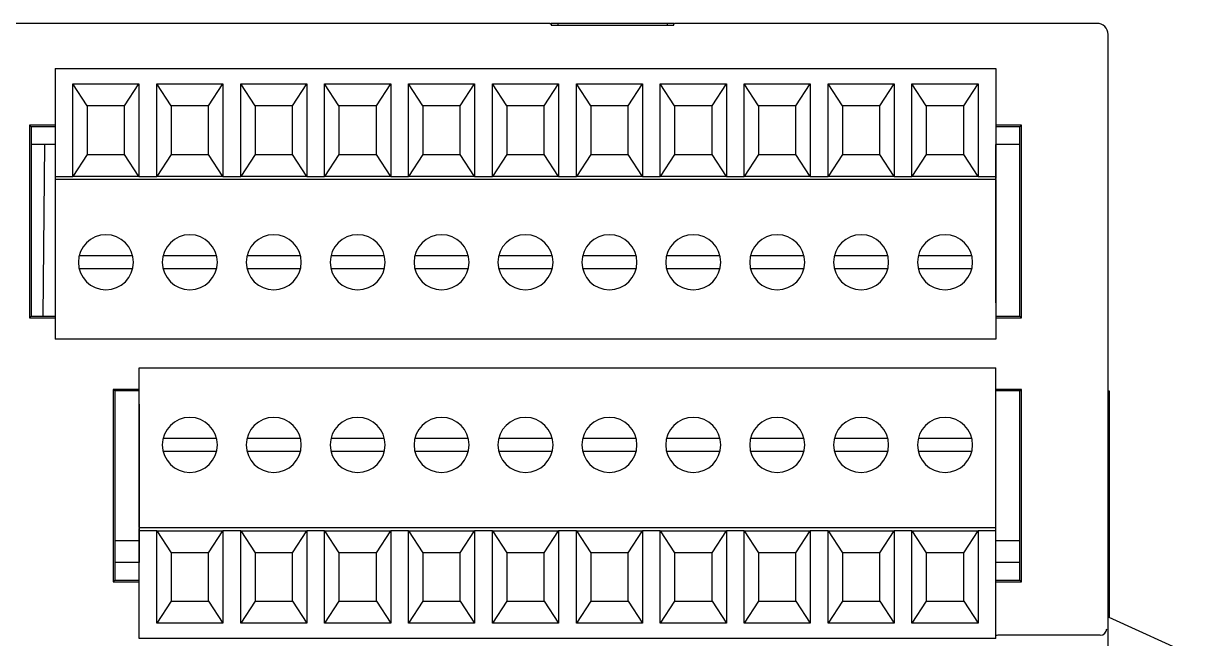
# Model space of a CAD drawing. Header units: millimetres. Extents: x 0 to 800, y 0 to 1500.
# Drawn here: x 300.8 to 354, y 1302 to 1329.9 of the extents above; entities that cross this region are included whole.
import ezdxf

# ---------------------------------------------------------------- set-up
doc = ezdxf.new("R2010")
doc.units = ezdxf.units.MM
doc.layers.add('EQUIP', color=7, linetype='Continuous')

# ---------------------------------------------------------------- blocks, each defined once
blk = doc.blocks.new('EQ_plc_idec_FC6A_D16', base_point=(0, 0))
for p, q in [((70.095, 38.614), (70.095, 77.968)), ((65.465, 62.261), (56.725, 62.261)), ((56.725, 62.261), (56.725, 61.091)), ((56.795, 62.191), (56.725, 62.261)), ((56.795, 62.191), (56.795, 61.091)), ((65.395, 62.191), (56.795, 62.191)), ((64.595, 61.091), (64.595, 62.191)), ((65.395, 62.191), (65.465, 62.261)), ((65.395, 61.091), (65.395, 62.191)), ((65.465, 61.091), (65.465, 62.261)), ((56.795, 61.64), (64.595, 61.572)), ((55.745, 18.391), (55.745, 61.091)), ((55.945, 61.091), (55.745, 61.091)), ((60.793, 61.091), (55.945, 61.091)), ((61.246, 61.091), (60.793, 61.091)), ((63.002, 61.091), (61.246, 61.091)), ((63.002, 18.391), (63.002, 61.091)), ((63.045, 61.091), (63.002, 61.091)), ((63.132, 61.091), (63.045, 61.091)), ((63.145, 61.091), (63.132, 61.091)), ((63.145, 61.091), (63.145, 60.291)), ((67.845, 61.091), (63.145, 61.091)), ((68.045, 61.091), (67.845, 61.091)), ((68.045, 61.091), (68.045, 18.391)), ((63.145, 57.291), (63.145, 60.291)), ((63.145, 60.291), (67.345, 60.291)), ((64.145, 59.641), (63.145, 60.291)), ((66.345, 59.641), (67.345, 60.291)), ((67.345, 60.291), (67.345, 57.291)), ((58.945, 57.578), (58.945, 60.005)), ((59.545, 60.005), (59.545, 57.578)), ((64.145, 59.641), (64.145, 57.941)), ((66.345, 59.641), (64.145, 59.641)), ((66.345, 57.941), (66.345, 59.641)), ((53.465, 58.461), (44.725, 58.461)), ((44.725, 58.461), (44.725, 57.281)), ((44.795, 58.391), (44.725, 58.461)), ((44.795, 58.391), (44.795, 57.281)), ((53.395, 58.391), (44.795, 58.391)), ((45.595, 57.281), (45.595, 58.391)), ((46.595, 58.391), (46.595, 57.281)), ((53.395, 58.391), (53.465, 58.461)), ((53.395, 57.281), (53.395, 58.391)), ((53.465, 57.281), (53.465, 58.461)), ((63.145, 57.291), (64.145, 57.941)), ((64.145, 57.941), (66.345, 57.941)), ((66.345, 57.941), (67.345, 57.291)), ((42.145, 18.391), (42.145, 57.281)), ((42.145, 57.281), (42.345, 57.281)), ((42.345, 57.281), (47.045, 57.281)), ((52.595, 57.281), (45.595, 57.281)), ((45.595, 57.281), (45.595, 57.281)), ((47.045, 56.481), (47.045, 57.281)), ((47.058, 57.281), (47.045, 57.281)), ((47.058, 57.281), (47.145, 57.281)), ((47.188, 57.281), (47.145, 57.281)), ((47.188, 57.281), (47.188, 18.391)), ((47.188, 57.281), (48.944, 57.281)), ((48.944, 57.281), (49.397, 57.281)), ((49.397, 57.281), (54.245, 57.281)), ((52.595, 57.281), (52.595, 57.281)), ((52.795, 57.281), (52.595, 57.281)), ((52.795, 57.281), (52.795, 57.281)), ((54.245, 57.281), (54.445, 57.281)), ((54.445, 57.281), (54.445, 18.391)), ((63.145, 57.291), (63.145, 56.481)), ((67.345, 57.291), (63.145, 57.291)), ((42.845, 56.481), (47.045, 56.481)), ((42.845, 53.481), (42.845, 56.481)), ((43.845, 55.831), (42.845, 56.481)), ((47.045, 56.481), (46.045, 55.831)), ((47.045, 56.481), (47.045, 53.481)), ((63.145, 53.481), (63.145, 56.481)), ((63.145, 56.481), (67.345, 56.481)), ((64.145, 55.831), (63.145, 56.481)), ((66.345, 55.831), (67.345, 56.481)), ((67.345, 56.481), (67.345, 53.481)), ((50.645, 53.768), (50.645, 56.195)), ((51.245, 56.195), (51.245, 53.768)), ((58.945, 53.768), (58.945, 56.195)), ((59.545, 56.195), (59.545, 53.768)), ((46.045, 55.831), (43.845, 55.831)), ((43.845, 55.831), (43.845, 54.131)), ((46.045, 54.131), (46.045, 55.831)), ((64.145, 55.831), (64.145, 54.131)), ((66.345, 55.831), (64.145, 55.831)), ((66.345, 54.131), (66.345, 55.831)), ((43.845, 54.131), (42.845, 53.481)), ((43.845, 54.131), (46.045, 54.131)), ((46.045, 54.131), (47.045, 53.481)), ((63.145, 53.481), (64.145, 54.131)), ((64.145, 54.131), (66.345, 54.131)), ((66.345, 54.131), (67.345, 53.481)), ((47.045, 53.481), (42.845, 53.481)), ((47.045, 52.671), (47.045, 53.481)), ((63.145, 53.481), (63.145, 52.671)), ((67.345, 53.481), (63.145, 53.481)), ((42.845, 52.671), (47.045, 52.671)), ((42.845, 49.671), (42.845, 52.671)), ((43.845, 52.021), (42.845, 52.671)), ((47.045, 52.671), (46.045, 52.021)), ((47.045, 52.671), (47.045, 49.671)), ((50.645, 49.958), (50.645, 52.385)), ((51.245, 52.385), (51.245, 49.958)), ((58.945, 49.958), (58.945, 52.385)), ((59.545, 52.385), (59.545, 49.958)), ((63.145, 49.671), (63.145, 52.671)), ((63.145, 52.671), (67.345, 52.671)), ((64.145, 52.021), (63.145, 52.671)), ((66.345, 52.021), (67.345, 52.671)), ((67.345, 52.671), (67.345, 49.671)), ((43.845, 52.021), (43.845, 50.321)), ((46.045, 52.021), (43.845, 52.021)), ((46.045, 50.321), (46.045, 52.021)), ((64.145, 52.021), (64.145, 50.321)), ((66.345, 52.021), (64.145, 52.021)), ((66.345, 50.321), (66.345, 52.021)), ((43.845, 50.321), (42.845, 49.671)), ((43.845, 50.321), (46.045, 50.321)), ((46.045, 50.321), (47.045, 49.671)), ((63.145, 49.671), (64.145, 50.321)), ((64.145, 50.321), (66.345, 50.321)), ((66.345, 50.321), (67.345, 49.671)), ((47.045, 49.671), (42.845, 49.671)), ((47.045, 48.861), (47.045, 49.671)), ((63.145, 49.671), (63.145, 48.861)), ((67.345, 49.671), (63.145, 49.671)), ((42.845, 48.861), (47.045, 48.861)), ((42.845, 45.861), (42.845, 48.861)), ((43.845, 48.211), (42.845, 48.861)), ((47.045, 48.861), (46.045, 48.211)), ((47.045, 48.861), (47.045, 45.861)), ((50.645, 46.148), (50.645, 48.575)), ((51.245, 48.575), (51.245, 46.148)), ((58.945, 46.148), (58.945, 48.575)), ((59.545, 48.575), (59.545, 46.148)), ((63.145, 45.861), (63.145, 48.861)), ((63.145, 48.861), (67.345, 48.861)), ((64.145, 48.211), (63.145, 48.861)), ((66.345, 48.211), (67.345, 48.861)), ((67.345, 48.861), (67.345, 45.861)), ((46.045, 48.211), (43.845, 48.211)), ((43.845, 48.211), (43.845, 46.511)), ((46.045, 46.511), (46.045, 48.211)), ((66.345, 48.211), (64.145, 48.211)), ((64.145, 48.211), (64.145, 46.511)), ((66.345, 46.511), (66.345, 48.211)), ((43.845, 46.511), (42.845, 45.861)), ((43.845, 46.511), (46.045, 46.511)), ((46.045, 46.511), (47.045, 45.861)), ((63.145, 45.861), (64.145, 46.511)), ((64.145, 46.511), (66.345, 46.511)), ((66.345, 46.511), (67.345, 45.861)), ((47.045, 45.861), (42.845, 45.861)), ((47.045, 45.051), (47.045, 45.861)), ((63.145, 45.861), (63.145, 45.051)), ((67.345, 45.861), (63.145, 45.861)), ((42.845, 45.051), (47.045, 45.051)), ((42.845, 42.051), (42.845, 45.051)), ((43.845, 44.401), (42.845, 45.051)), ((47.045, 45.051), (46.045, 44.401)), ((47.045, 45.051), (47.045, 42.051)), ((50.645, 42.338), (50.645, 44.765)), ((51.245, 44.765), (51.245, 42.338)), ((58.945, 42.338), (58.945, 44.765)), ((59.545, 44.765), (59.545, 42.338)), ((63.145, 42.051), (63.145, 45.051)), ((63.145, 45.051), (67.345, 45.051)), ((64.145, 44.401), (63.145, 45.051)), ((66.345, 44.401), (67.345, 45.051)), ((67.345, 45.051), (67.345, 42.051)), ((43.845, 44.401), (43.845, 42.701)), ((46.045, 44.401), (43.845, 44.401)), ((46.045, 42.701), (46.045, 44.401)), ((66.345, 44.401), (64.145, 44.401)), ((64.145, 44.401), (64.145, 42.701)), ((66.345, 42.701), (66.345, 44.401)), ((43.845, 42.701), (42.845, 42.051)), ((43.845, 42.701), (46.045, 42.701)), ((46.045, 42.701), (47.045, 42.051)), ((63.145, 42.051), (64.145, 42.701)), ((64.145, 42.701), (66.345, 42.701)), ((66.345, 42.701), (67.345, 42.051)), ((47.045, 42.051), (42.845, 42.051)), ((47.045, 41.241), (47.045, 42.051)), ((63.145, 42.051), (63.145, 41.241)), ((67.345, 42.051), (63.145, 42.051)), ((42.845, 41.241), (47.045, 41.241)), ((42.845, 38.241), (42.845, 41.241)), ((43.845, 40.591), (42.845, 41.241)), ((47.045, 41.241), (46.045, 40.591)), ((47.045, 41.241), (47.045, 38.241)), ((63.145, 38.241), (63.145, 41.241)), ((63.145, 41.241), (67.345, 41.241)), ((64.145, 40.591), (63.145, 41.241)), ((66.345, 40.591), (67.345, 41.241)), ((67.345, 41.241), (67.345, 38.241)), ((43.845, 40.591), (43.845, 38.891)), ((46.045, 40.591), (43.845, 40.591)), ((46.045, 38.891), (46.045, 40.591)), ((50.645, 38.528), (50.645, 40.955)), ((51.245, 40.955), (51.245, 38.528)), ((58.945, 38.528), (58.945, 40.955)), ((59.545, 40.955), (59.545, 38.528)), ((64.145, 40.591), (64.145, 38.891)), ((66.345, 40.591), (64.145, 40.591)), ((66.345, 38.891), (66.345, 40.591)), ((43.845, 38.891), (42.845, 38.241)), ((43.845, 38.891), (46.045, 38.891)), ((46.045, 38.891), (47.045, 38.241)), ((63.145, 38.241), (64.145, 38.891)), ((64.145, 38.891), (66.345, 38.891)), ((66.345, 38.891), (67.345, 38.241)), ((70.057, 38.575), (70.021, 38.573)), ((70.021, 38.573), (70.021, 33.009)), ((70.095, 38.614), (70.057, 38.576)), ((70.057, 38.575), (70.057, 38.576)), ((70.095, 38.576), (70.057, 38.576)), ((70.095, 38.614), (70.095, 38.576)), ((70.095, 38.274), (70.095, 38.576)), ((47.045, 38.241), (42.845, 38.241)), ((47.045, 37.431), (47.045, 38.241)), ((63.145, 38.241), (63.145, 37.431)), ((67.345, 38.241), (63.145, 38.241)), ((70.095, 38.274), (70.021, 38.275)), ((70.095, 33.309), (70.095, 38.274)), ((42.845, 37.431), (47.045, 37.431)), ((42.845, 34.431), (42.845, 37.431)), ((43.845, 36.781), (42.845, 37.431)), ((47.045, 37.431), (46.045, 36.781)), ((47.045, 37.431), (47.045, 34.431)), ((63.145, 34.431), (63.145, 37.431)), ((63.145, 37.431), (67.345, 37.431)), ((64.145, 36.781), (63.145, 37.431)), ((66.345, 36.781), (67.345, 37.431)), ((67.345, 37.431), (67.345, 34.431)), ((46.045, 36.781), (43.845, 36.781)), ((43.845, 36.781), (43.845, 35.081)), ((46.045, 35.081), (46.045, 36.781)), ((50.645, 34.718), (50.645, 37.145)), ((51.245, 37.145), (51.245, 34.718)), ((58.945, 34.718), (58.945, 37.145)), ((59.545, 37.145), (59.545, 34.718)), ((66.345, 36.781), (64.145, 36.781)), ((64.145, 36.781), (64.145, 35.081)), ((66.345, 35.081), (66.345, 36.781)), ((43.845, 35.081), (42.845, 34.431)), ((43.845, 35.081), (46.045, 35.081)), ((46.045, 35.081), (47.045, 34.431)), ((63.145, 34.431), (64.145, 35.081)), ((64.145, 35.081), (66.345, 35.081)), ((66.345, 35.081), (67.345, 34.431)), ((47.045, 34.431), (42.845, 34.431)), ((47.045, 33.621), (47.045, 34.431)), ((63.145, 34.431), (63.145, 33.621)), ((67.345, 34.431), (63.145, 34.431)), ((42.845, 33.621), (47.045, 33.621)), ((42.845, 30.621), (42.845, 33.621)), ((43.845, 32.971), (42.845, 33.621)), ((47.045, 33.621), (46.045, 32.971)), ((47.045, 33.621), (47.045, 30.621)), ((63.145, 30.621), (63.145, 33.621)), ((63.145, 33.621), (67.345, 33.621)), ((64.145, 32.971), (63.145, 33.621)), ((66.345, 32.971), (67.345, 33.621)), ((67.345, 33.621), (67.345, 30.621)), ((50.645, 30.908), (50.645, 33.335)), ((51.245, 33.335), (51.245, 30.908)), ((58.945, 30.908), (58.945, 33.335)), ((59.545, 33.335), (59.545, 30.908)), ((70.095, 33.309), (70.021, 33.307)), ((70.021, 33.009), (70.057, 33.008)), ((70.057, 33.006), (70.057, 33.008)), ((70.057, 33.006), (70.095, 32.968)), ((70.095, 33.006), (70.057, 33.006)), ((70.095, 33.006), (70.095, 33.309)), ((70.095, 33.006), (70.095, 32.968)), ((43.845, 32.971), (43.845, 31.271)), ((46.045, 32.971), (43.845, 32.971)), ((46.045, 31.271), (46.045, 32.971)), ((64.145, 32.971), (64.145, 31.271)), ((66.345, 32.971), (64.145, 32.971)), ((66.345, 31.271), (66.345, 32.971)), ((70.095, 13.791), (70.095, 32.968)), ((43.845, 31.271), (42.845, 30.621)), ((43.845, 31.271), (46.045, 31.271)), ((46.045, 31.271), (47.045, 30.621)), ((63.145, 30.621), (64.145, 31.271)), ((64.145, 31.271), (66.345, 31.271)), ((66.345, 31.271), (67.345, 30.621)), ((47.045, 30.621), (42.845, 30.621)), ((47.045, 29.811), (47.045, 30.621)), ((63.145, 30.621), (63.145, 29.811)), ((67.345, 30.621), (63.145, 30.621)), ((42.845, 29.811), (47.045, 29.811)), ((42.845, 26.811), (42.845, 29.811)), ((43.845, 29.161), (42.845, 29.811)), ((47.045, 29.811), (46.045, 29.161)), ((47.045, 29.811), (47.045, 26.811)), ((63.145, 26.811), (63.145, 29.811)), ((63.145, 29.811), (67.345, 29.811)), ((64.145, 29.161), (63.145, 29.811)), ((66.345, 29.161), (67.345, 29.811)), ((67.345, 29.811), (67.345, 26.811)), ((50.645, 27.098), (50.645, 29.525)), ((51.245, 29.525), (51.245, 27.098)), ((58.945, 27.098), (58.945, 29.525)), ((59.545, 29.525), (59.545, 27.098)), ((43.845, 29.161), (43.845, 27.461)), ((46.045, 29.161), (43.845, 29.161)), ((46.045, 27.461), (46.045, 29.161)), ((66.345, 29.161), (64.145, 29.161)), ((64.145, 29.161), (64.145, 27.461)), ((66.345, 27.461), (66.345, 29.161)), ((43.845, 27.461), (42.845, 26.811)), ((43.845, 27.461), (46.045, 27.461)), ((46.045, 27.461), (47.045, 26.811)), ((63.145, 26.811), (64.145, 27.461)), ((64.145, 27.461), (66.345, 27.461)), ((66.345, 27.461), (67.345, 26.811)), ((47.045, 26.811), (42.845, 26.811)), ((47.045, 26.001), (47.045, 26.811)), ((63.145, 26.811), (63.145, 26.001)), ((67.345, 26.811), (63.145, 26.811)), ((42.845, 26.001), (47.045, 26.001)), ((42.845, 23.001), (42.845, 26.001)), ((43.845, 25.351), (42.845, 26.001)), ((47.045, 26.001), (46.045, 25.351)), ((47.045, 26.001), (47.045, 23.001)), ((50.645, 23.288), (50.645, 25.715)), ((51.245, 25.715), (51.245, 23.288)), ((58.945, 23.288), (58.945, 25.715)), ((59.545, 25.715), (59.545, 23.288)), ((63.145, 23.001), (63.145, 26.001)), ((63.145, 26.001), (67.345, 26.001)), ((64.145, 25.351), (63.145, 26.001)), ((66.345, 25.351), (67.345, 26.001)), ((67.345, 26.001), (67.345, 23.001)), ((46.045, 25.351), (43.845, 25.351)), ((43.845, 25.351), (43.845, 23.651)), ((46.045, 23.651), (46.045, 25.351)), ((64.145, 25.351), (64.145, 23.651)), ((66.345, 25.351), (64.145, 25.351)), ((66.345, 23.651), (66.345, 25.351)), ((43.845, 23.651), (42.845, 23.001)), ((43.845, 23.651), (46.045, 23.651)), ((46.045, 23.651), (47.045, 23.001)), ((63.145, 23.001), (64.145, 23.651)), ((64.145, 23.651), (66.345, 23.651)), ((66.345, 23.651), (67.345, 23.001)), ((47.045, 23.001), (42.845, 23.001)), ((47.045, 22.191), (47.045, 23.001)), ((63.145, 23.001), (63.145, 22.191)), ((67.345, 23.001), (63.145, 23.001)), ((42.845, 22.191), (47.045, 22.191)), ((42.845, 19.191), (42.845, 22.191)), ((43.845, 21.541), (42.845, 22.191)), ((47.045, 22.191), (46.045, 21.541)), ((47.045, 22.191), (47.045, 19.191)), ((50.645, 19.478), (50.645, 21.905)), ((51.245, 21.905), (51.245, 19.478)), ((58.945, 19.478), (58.945, 21.905)), ((59.545, 21.905), (59.545, 19.478)), ((63.145, 19.191), (63.145, 22.191)), ((63.145, 22.191), (67.345, 22.191)), ((64.145, 21.541), (63.145, 22.191)), ((66.345, 21.541), (67.345, 22.191)), ((67.345, 22.191), (67.345, 19.191)), ((46.045, 21.541), (43.845, 21.541)), ((43.845, 21.541), (43.845, 19.841)), ((46.045, 19.841), (46.045, 21.541)), ((64.145, 21.541), (64.145, 19.841)), ((66.345, 21.541), (64.145, 21.541)), ((66.345, 19.841), (66.345, 21.541)), ((43.845, 19.841), (42.845, 19.191)), ((43.845, 19.841), (46.045, 19.841)), ((46.045, 19.841), (47.045, 19.191)), ((63.145, 19.191), (64.145, 19.841)), ((64.145, 19.841), (66.345, 19.841)), ((66.345, 19.841), (67.345, 19.191)), ((47.045, 19.191), (42.845, 19.191)), ((47.045, 18.391), (47.045, 19.191)), ((63.145, 19.191), (63.145, 18.391)), ((67.345, 19.191), (63.145, 19.191)), ((42.145, 18.391), (42.345, 18.391)), ((42.295, 13.647), (42.295, 18.293)), ((42.345, 18.391), (47.045, 18.391)), ((44.725, 18.391), (44.725, 17.221)), ((44.795, 18.391), (44.795, 17.291)), ((45.595, 17.291), (45.595, 18.391)), ((46.595, 18.391), (46.595, 17.291)), ((47.045, 18.391), (47.058, 18.391)), ((47.058, 18.391), (47.145, 18.391)), ((47.145, 18.391), (47.188, 18.391)), ((47.188, 18.391), (48.944, 18.391)), ((48.944, 18.391), (49.397, 18.391)), ((49.397, 18.391), (54.245, 18.391)), ((53.395, 17.291), (53.395, 18.391)), ((53.465, 17.221), (53.465, 18.391)), ((54.245, 18.391), (54.445, 18.391)), ((55.945, 18.391), (55.745, 18.391)), ((60.793, 18.391), (55.945, 18.391)), ((56.725, 18.391), (56.725, 17.221)), ((56.795, 18.391), (56.795, 17.291)), ((57.395, 18.391), (57.395, 18.391)), ((57.395, 18.391), (57.595, 18.391)), ((57.595, 18.391), (57.595, 18.391)), ((57.595, 18.391), (64.595, 18.391)), ((61.246, 18.391), (60.793, 18.391)), ((63.002, 18.391), (61.246, 18.391)), ((63.002, 18.391), (63.045, 18.391)), ((63.132, 18.391), (63.045, 18.391)), ((63.132, 18.391), (63.145, 18.391)), ((67.845, 18.391), (63.145, 18.391)), ((64.595, 18.391), (64.595, 18.391)), ((64.595, 17.291), (64.595, 18.391)), ((65.395, 17.291), (65.395, 18.391)), ((65.465, 17.221), (65.465, 18.391)), ((68.045, 18.391), (67.845, 18.391)), ((44.795, 17.291), (44.725, 17.221)), ((44.725, 17.221), (53.465, 17.221)), ((44.795, 17.291), (47.795, 17.291)), ((47.795, 17.291), (53.395, 17.291)), ((53.395, 17.291), (53.465, 17.221)), ((56.795, 17.291), (56.725, 17.221)), ((56.725, 17.221), (65.465, 17.221)), ((56.795, 17.291), (60.395, 17.291)), ((60.395, 17.291), (62.395, 17.291)), ((62.395, 17.291), (65.395, 17.291)), ((65.395, 17.291), (65.465, 17.221)), ((39.695, 13.291), (69.595, 13.291)), ((41.308, 9.316), (43.095, 13.241)), ((53.395, 13.241), (43.095, 13.241)), ((53.395, 13.291), (53.395, 13.241))]:
    blk.add_line(p, q)
for centre, start, end in [((59.245, 58.791), 90, 270), ((59.245, 58.791), 270, 90), ((50.945, 54.981), 90, 270), ((50.945, 54.981), 270, 90), ((59.245, 54.981), 90, 270), ((59.245, 54.981), 270, 90), ((50.945, 51.171), 90, 270), ((50.945, 51.171), 270, 90), ((59.245, 51.171), 90, 270), ((59.245, 51.171), 270, 90), ((50.945, 47.361), 90, 270), ((50.945, 47.361), 270, 90), ((59.245, 47.361), 90, 270), ((59.245, 47.361), 270, 90), ((50.945, 43.551), 90, 270), ((50.945, 43.551), 270, 90), ((59.245, 43.551), 90, 270), ((59.245, 43.551), 270, 90), ((50.945, 39.741), 90, 270), ((50.945, 39.741), 270, 90), ((59.245, 39.741), 90, 270), ((59.245, 39.741), 270, 90), ((50.945, 35.931), 90, 270), ((50.945, 35.931), 270, 90), ((59.245, 35.931), 90, 270), ((59.245, 35.931), 270, 90), ((50.945, 32.121), 90, 270), ((50.945, 32.121), 270, 90), ((59.245, 32.121), 90, 270), ((59.245, 32.121), 270, 90), ((50.945, 28.311), 90, 270), ((50.945, 28.311), 270, 90), ((59.245, 28.311), 90, 270), ((59.245, 28.311), 270, 90), ((50.945, 24.501), 90, 270), ((50.945, 24.501), 270, 90), ((59.245, 24.501), 90, 270), ((59.245, 24.501), 270, 90), ((50.945, 20.691), 90, 270), ((50.945, 20.691), 270, 90), ((59.245, 20.691), 90, 270), ((59.245, 20.691), 270, 90)]:
    blk.add_arc(centre, 1.25, start, end)
for centre, major_axis, ratio, start_param, end_param in [((41.995, 18.293), (0.212, 0.212), 0.999695, 5.497939, 5.830915), ((42.595, 13.647), (-0.212, -0.212), 0.999695, 5.497939, 5.515088), ((42.59, 13.642), (-0.115, 0.278), 0.975619, 1.186748, 2.740091), ((69.595, 13.791), (0.354, -0.354), 0.999695, 5.497939, 7.068431)]:
    blk.add_ellipse(centre, major_axis=major_axis, ratio=ratio, start_param=start_param, end_param=end_param)

msp = doc.modelspace()

# ---------------------------------------------------------------- block references
at = {"layer": 'EQUIP', "rotation": 90}
msp.add_blockref('EQ_plc_idec_FC6A_D16', (363.291, 1259.81), dxfattribs=at)

doc.saveas('drawing.dxf')
